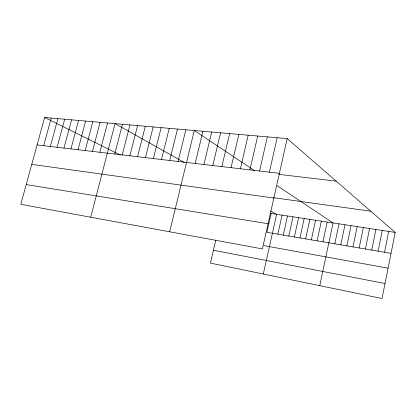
<?xml version="1.0" encoding="UTF-8"?>
<svg xmlns="http://www.w3.org/2000/svg" width="416" height="416" viewBox="0 0 416 416"><rect width="100%" height="100%" fill="white"/><g stroke="black" fill="none" stroke-linecap="round" stroke-linejoin="round"><path stroke-width="0.62" d="M384.524 252.268L388.705 231.426M287.191 138.585L262.418 248.919L20.8 204.318L44.626 117.489L287.191 138.585L395.2 232.419L382.044 298.511L210.408 263.115L215.779 240.172M378.092 251.176L382.273 230.443M371.717 250.094L375.903 229.471M359.164 247.967L363.36 227.557M365.409 249.023L369.6 228.509M352.981 246.917L357.178 226.611M340.792 244.852L344.999 224.754M346.856 245.882L351.057 225.68M334.792 243.833L338.998 223.839M319.774 285.667L333.055 222.929L277.124 185.671M317.122 240.838L321.344 221.14M322.956 241.826L327.168 222.03M311.35 239.86L315.567 220.262M299.962 237.931L304.184 218.52M305.63 238.888L309.852 219.388M294.351 236.98L298.574 217.667M283.28 235.102L287.508 215.977M288.787 236.033L293.015 216.819M263.318 274.024L276.645 214.318L270.748 211.011M277.826 234.177L282.053 215.145M271.128 213.476L266.9 232.326L391.03 253.37M269.386 172.172L277.196 137.717M259.558 171.018L267.363 136.859M249.891 169.884L257.702 136.022M240.391 168.771L248.196 135.195M231.041 167.674L238.846 134.378M221.848 166.598L229.653 133.583M212.805 165.537L220.605 132.792M203.908 164.492L211.702 132.018M195.156 163.467L202.94 131.258M169.65 231.795L194.319 130.51L254.55 170.633M178.058 161.46L185.832 129.771M169.712 160.482L177.476 129.043M161.491 159.52L169.25 128.326M153.4 158.569L161.153 127.624M145.434 157.638L153.171 126.932M137.587 156.718L145.314 126.246M122.247 154.918L129.948 124.909M129.86 155.808L137.576 125.575M114.743 154.04L122.439 124.259M90.709 217.225L115.034 123.614L184.288 162.484M99.85 152.292L107.52 122.959M92.461 151.424L100.116 122.314M85.181 150.571L92.825 121.68M70.944 148.902L78.551 120.442M78.01 149.729L85.634 121.056M63.976 148.086L71.573 119.834M57.112 147.28L64.688 119.236M50.346 146.484L57.907 118.648M43.675 145.704L51.22 118.066M37.097 144.929L279.386 173.347M279.032 174.392L336.185 181.147M273.796 197.74L370.776 211.198M31.762 164.372L273.842 198.037M269.916 213.288L395.2 232.419M26.218 184.564L268.076 223.73M263.91 245.638L388.081 268.174M213.424 250.234L385.029 283.525M44.626 117.489L120.422 155.048"/></g></svg>
